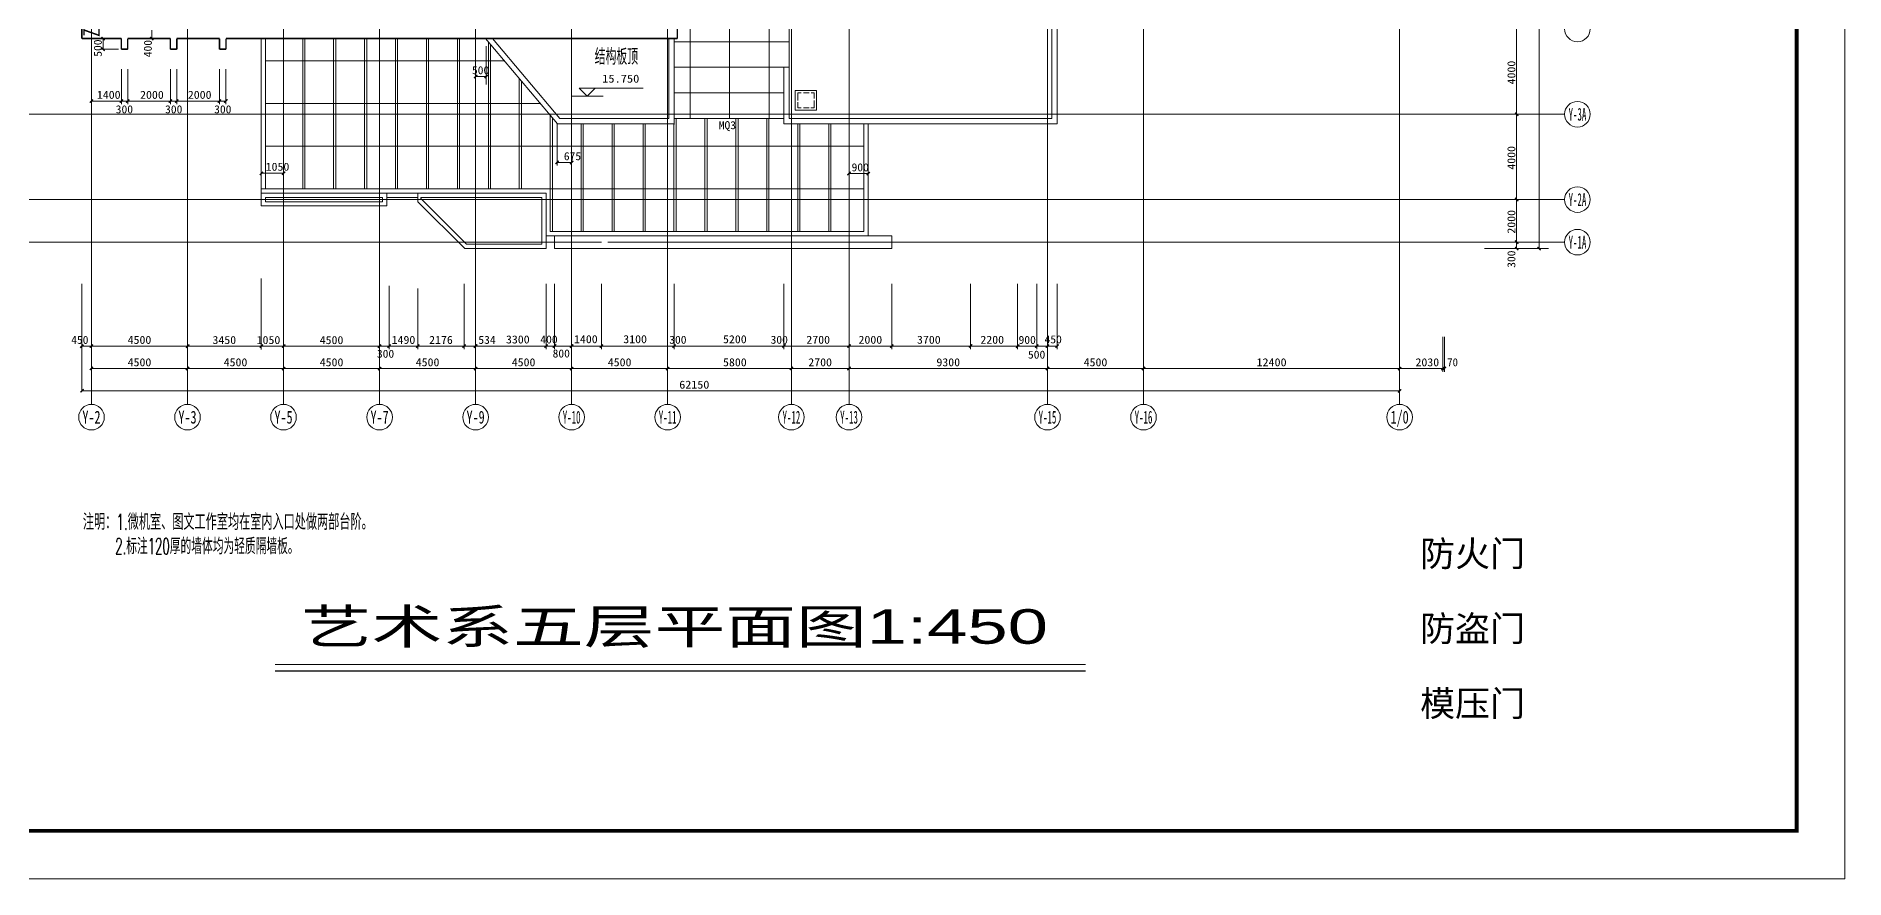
# Model space of a CAD drawing. Extents: x -307567 to 704339, y -10277 to 165507.
# Drawn here: x 619583 to 704339, y -10277 to 29243 of the extents above; entities that cross this region are included whole.
import ezdxf
from ezdxf.enums import TextEntityAlignment as Align

# ---------------------------------------------------------------- set-up
doc = ezdxf.new("R2010")
doc.units = 0
doc.header["$MEASUREMENT"] = 0
for name, color, linetype, lineweight in [('AXIS', 7, 'CONTINUOUS', 5), ('wode', 250, 'CONTINUOUS', 0), ('ziti', 32, 'CONTINUOUS', 0), ('我的', 255, 'CONTINUOUS', 0)]:
    doc.layers.add(name, color=color, linetype=linetype, lineweight=lineweight)
doc.layers.add('JELIBTLTC', color=3, linetype='CONTINUOUS')
doc.styles.add('HZ', font='txt', dxfattribs={"width": 0.7, "height": 5, "bigfont": 'STF:宋体'})
doc.styles.add('JELIBTLZX1', font='arial.ttf', dxfattribs={"width": 0.65})
doc.styles.get("Standard").update_dxf_attribs({"font": 'txt', "height": 3})

msp = doc.modelspace()

# ---------------------------------------------------------------- linework, layer by layer
at = {"layer": 'AXIS', "color": 0}
msp.add_lwpolyline([(704339.14165, 165507.00555), (574079.034, 165507.00555), (574079.034, -10276.53074), (704339.14165, -10276.53074)], close=True, dxfattribs=at)
at = {"layer": 'AXIS', "color": 0, "const_width": 180.29081}
msp.add_lwpolyline([(702085.50657, 163253.37047), (576332.66908, 163253.37047), (576332.66908, -8022.89565), (702085.50657, -8022.89565)], close=True, dxfattribs=at)
at = {"layer": 'wode', "color": 0}
for p, q in [((690009.29717, 19280.47411), (690009.29717, 142430.48326)), ((649174.36065, 14706.69519), (649174.36065, 99323.73888)), ((657674.33624, 14706.69519), (657674.33624, 99323.73888)), ((666974.33624, 14706.69519), (666974.33624, 99323.73888)), ((671474.33624, 14706.69519), (671474.33624, 99323.73888)), ((683474.33624, 14706.69519), (683474.33624, 99323.73888)), ((650226.1917, 95180.47411), (650226.1917, 25380.47373)), ((652076.1795, 95180.47411), (652076.1795, 25380.47373)), ((653926.16729, 95180.47411), (653926.16729, 25380.47373)), ((667174.36065, 25380.47373), (667174.36065, 95060.47594)), ((667424.33624, 25130.47411), (667424.33624, 95180.47411)), ((622174.36065, 14706.69519), (622174.36065, 77580.47258)), ((622174.36065, 14706.69519), (622174.36065, 77580.47258)), ((626674.36065, 14706.69519), (626674.36065, 77580.47258)), ((626674.36065, 14706.69519), (626674.36065, 77580.47258)), ((631174.36065, 14706.69519), (631174.36065, 77580.47258)), ((635674.36065, 14706.69519), (635674.36065, 77580.47258)), ((640174.36065, 14706.69519), (640174.36065, 77580.47258)), ((644674.36065, 14706.69519), (644674.36065, 77580.47258)), ((626674.36065, 14706.69519), (626674.36065, 68330.47411)), ((654874.36065, 27578.55303), (654874.36065, 67831.55291)), ((654974.33624, 11973.90444), (654974.33624, 68330.47411)), ((622566.49932, 29130.47373), (623445.99151, 29130.47373)), ((622574.33624, 29130.47373), (623574.34844, 29130.47373)), ((622716.49932, 28630.47449), (622716.49932, 29130.47373)), ((623874.34844, 29130.47373), (625874.33624, 29130.47373)), ((624847.81036, 29130.47373), (625524.60479, 29130.47373)), ((624997.81036, 29130.47373), (624997.81036, 29530.47449)), ((630123.33526, 29130.47373), (630123.33526, 21278.35276)), ((630323.35967, 29130.47373), (630323.35967, 22079.90038)), ((632072.27325, 29130.47373), (632072.27325, 22079.90038)), ((632172.28545, 29130.47373), (632172.28545, 22079.90038)), ((632172.28545, 29130.47373), (632172.28545, 22079.90038)), ((633522.28545, 29130.47373), (633522.28545, 22079.90038)), ((633622.26104, 29130.47373), (633622.26104, 22079.90038)), ((633622.26104, 29130.47373), (633622.26104, 22079.90038)), ((634972.26104, 29130.47373), (634972.26104, 22079.90038)), ((635072.27325, 29130.47373), (635072.27325, 22079.90038)), ((635072.27325, 29130.47373), (635072.27325, 22079.90038)), ((636422.27325, 29130.47373), (636422.27325, 22079.89923)), ((636522.28545, 29130.47373), (636522.28545, 22079.89923)), ((636522.28545, 29130.47373), (636522.28545, 22079.89923)), ((637872.28545, 29130.47373), (637872.28545, 22079.89923)), ((637972.26104, 29130.47373), (637972.26104, 22079.89923)), ((637972.26104, 29130.47373), (637972.26104, 22079.89923)), ((639322.26104, 29130.47373), (639322.26104, 22079.89923)), ((639422.27325, 29130.47373), (639422.27325, 22079.89923)), ((639422.27325, 29130.47373), (639422.27325, 22079.89923)), ((640644.53887, 29130.47373), (644014.99786, 25130.47411)), ((640772.27325, 28978.86354), (640772.27325, 22079.89923)), ((640872.28545, 28860.18602), (640872.28545, 22079.89923)), ((640872.28545, 28860.18602), (640872.28545, 22079.89923)), ((640970.24688, 29130.47373), (644130.09795, 25380.47373)), ((649224.34844, 25380.47373), (649224.34844, 29130.47373)), ((649474.36065, 29130.47373), (649474.36065, 25098.47414)), ((649474.36065, 28980.47373), (654874.36065, 28980.47373)), ((688959.29717, 25580.47411), (688959.29717, 29580.47373)), ((622566.49932, 28630.47449), (623445.99151, 28630.47449)), ((623574.34844, 28630.47449), (623874.34844, 28630.47449)), ((625874.33624, 28630.47449), (626174.33624, 28630.47449)), ((628174.36065, 28630.47449), (628474.36065, 28630.47449)), ((630323.35967, 28080.80332), (641544.86846, 28080.80332)), ((640174.36065, 27203.05407), (640174.36065, 28773.45125)), ((640672.15118, 27203.05407), (640672.15118, 28773.45125)), ((640672.15118, 28773.45125), (640672.15118, 26968.47422)), ((622174.36065, 26048.96776), (622174.36065, 27691.12513)), ((623574.34844, 26048.96776), (623574.34844, 27691.12513)), ((623874.34844, 26048.96776), (623874.34844, 27691.12513)), ((625874.33624, 26048.96776), (625874.33624, 27691.12513)), ((626174.33624, 26048.96776), (626174.33624, 27691.12513)), ((628174.36065, 26048.96776), (628174.36065, 27691.12513)), ((628474.36065, 26048.96776), (628474.36065, 27691.12513)), ((640174.36065, 27353.05407), (640672.15118, 27353.05407)), ((642222.28545, 27266.0824), (642222.28545, 22079.89923)), ((642322.26104, 27145.80957), (642322.26104, 22079.89923)), ((642322.26104, 27145.80957), (642322.26104, 22079.89923)), ((649474.36065, 27780.47373), (654624.34844, 27780.47373)), ((654624.34844, 27781.55291), (654874.36065, 27781.55291)), ((654624.34844, 25130.47411), (654624.34844, 27780.47373)), ((654874.36065, 25380.47373), (654874.36065, 27578.55303)), ((644647.8836, 26432.10794), (646147.8836, 26432.10794)), ((645397.8836, 26432.10794), (645022.8836, 26807.10794)), ((645022.8836, 26807.10794), (648022.8836, 26807.10794)), ((645772.8836, 26807.10794), (645397.8836, 26432.10794)), ((649474.36065, 26580.47373), (654624.34844, 26580.47373)), ((656152.54669, 26701.5774), (655151.54571, 26701.5774)), ((655151.54571, 26701.5774), (655151.54571, 25773.57714)), ((655273.42071, 26581.57694), (655425.03204, 26581.57694)), ((655273.42071, 26231.22179), (655273.42071, 26581.57694)), ((655538.19122, 26701.5774), (656152.54669, 26701.5774)), ((655538.19122, 26581.57694), (655801.5335, 26581.57694)), ((655901.3626, 26581.57694), (656034.88311, 26581.57694)), ((656034.88311, 26581.57694), (656034.88311, 26320.52233)), ((656152.54669, 25773.57714), (656152.54669, 26701.5774)), ((644143.24493, 25580.47411), (611671.61407, 25580.47411)), ((687909.29717, 25580.47411), (611671.61407, 25580.47411)), ((622174.36065, 26198.96776), (623574.34844, 26198.96776)), ((623574.34844, 26198.96776), (623874.34844, 26198.96776)), ((623874.34844, 26198.96776), (628174.36065, 26198.96776)), ((625874.33624, 26198.96776), (626174.33624, 26198.96776)), ((628174.36065, 26198.96776), (628474.36065, 26198.96776)), ((630323.35967, 26080.80408), (643207.75909, 26080.80408)), ((643672.26104, 25522.11496), (643672.26104, 20080.47392)), ((687909.29717, 25580.47411), (644624.33624, 25580.47411)), ((649474.36065, 25580.47411), (649874.33624, 25580.47411)), ((649474.36065, 25580.47411), (654624.34844, 25580.47411)), ((655151.54571, 25773.57714), (656152.54669, 25773.57714)), ((655273.42071, 25880.8655), (655273.42071, 26146.62706)), ((655273.42071, 25880.8655), (655432.4295, 25880.8655)), ((655538.19122, 25881.57732), (655801.5335, 25881.57732)), ((655886.23809, 25880.8655), (656034.88311, 25880.8655)), ((656034.88311, 26231.22179), (656034.88311, 25880.8655)), ((691209.29717, 25580.47411), (687909.29717, 25580.47411)), ((691209.29717, 25580.47411), (687909.29717, 25580.47411)), ((688959.29717, 21580.47392), (688959.29717, 25580.47411)), ((643772.27325, 25401.84099), (643772.27325, 20080.47392)), ((643772.27325, 25401.84099), (643772.27325, 20080.47392)), ((643997.89581, 25130.47411), (643997.89581, 24436.47463)), ((643997.89581, 23170.14238), (643997.89581, 24892.72425)), ((649474.36065, 25130.47411), (644014.99786, 25130.47411)), ((649224.34844, 25380.47373), (644130.09795, 25380.47373)), ((644674.36065, 23170.14238), (644674.36065, 24892.72425)), ((645122.27325, 25130.47411), (645122.27325, 20080.47392)), ((645222.28545, 25130.47411), (645222.28545, 20080.47392)), ((645222.28545, 25130.47411), (645222.28545, 20080.47392)), ((646572.28545, 25130.47411), (646572.28545, 20080.47392)), ((646672.26104, 25130.47411), (646672.26104, 20080.47392)), ((646672.26104, 25130.47411), (646672.26104, 20080.47392)), ((648022.26104, 25130.47411), (648022.26104, 20080.47392)), ((648122.27325, 25130.47411), (648122.27325, 20080.47392)), ((648122.27325, 25130.47411), (648122.27325, 20080.47392)), ((649472.27325, 25130.47411), (649472.27325, 20080.47392)), ((649474.36065, 25380.47373), (654624.34844, 25380.47373)), ((649572.28545, 25380.47373), (649572.28545, 20080.47392)), ((649572.28545, 25380.47373), (649572.28545, 20080.47392)), ((650922.28545, 25380.47373), (650922.28545, 20080.47392)), ((651022.26104, 25380.47373), (651022.26104, 20080.47392)), ((652372.26104, 25380.47373), (652372.26104, 20080.47392)), ((652472.27325, 25380.47373), (652472.27325, 20080.47392)), ((653822.27325, 25380.47373), (653822.27325, 20080.47392)), ((653922.28545, 25380.47373), (653922.28545, 20080.47392)), ((654624.34844, 25130.47411), (667424.33624, 25130.47411)), ((654874.36065, 25380.47373), (667174.36065, 25380.47373)), ((655272.28545, 25130.47411), (655272.28545, 20080.47392)), ((655372.26104, 25130.47411), (655372.26104, 20080.47392)), ((656722.26104, 25130.47411), (656722.26104, 20080.47392)), ((656822.27325, 25130.47411), (656822.27325, 20080.47392)), ((657674.33624, 22649.29659), (657674.33624, 24723.42379)), ((658372.26104, 25130.47411), (658372.26104, 20080.47392)), ((658572.28545, 25130.47411), (658572.28545, 19880.47411)), ((658572.28545, 22649.29659), (658572.28545, 24723.42379)), ((630323.35967, 24080.8037), (643772.27325, 24080.8037)), ((658372.26104, 24079.89733), (630323.35967, 24079.90076)), ((631174.36065, 22964.45543), (631174.36065, 22228.75254)), ((643997.89581, 23320.14238), (644674.36065, 23320.14238)), ((630123.33526, 22814.45543), (631174.36065, 22814.45543)), ((658372.26104, 22079.89695), (630123.33526, 22079.90095)), ((643673.32305, 22079.89923), (643673.32305, 20080.47392)), ((643673.32305, 22079.89923), (643673.32305, 20080.47392)), ((657674.33624, 22799.29659), (658572.28545, 22799.29659)), ((687909.29717, 21580.47392), (611671.61407, 21580.47335)), ((643474.36065, 21879.47428), (630123.33526, 21879.47599)), ((630123.33526, 21278.35276), (636019.77081, 21278.35276)), ((630323.35967, 21679.73482), (630323.35967, 21478.35257)), ((630323.35967, 21679.73482), (635819.74639, 21679.73482)), ((635819.74639, 21679.47504), (630323.35967, 21678.60872)), ((630323.35967, 21478.35257), (635819.74639, 21478.35257)), ((635819.74639, 21478.35257), (635819.74639, 21679.73482)), ((636019.77081, 21278.35276), (636019.77081, 21879.47542)), ((636019.77081, 21679.73482), (637464.76592, 21679.73482)), ((637464.76592, 21679.73482), (636019.77081, 21679.50708)), ((637464.76592, 21880.47392), (643474.36065, 21880.47392)), ((637464.76592, 21880.47392), (637464.76592, 21480.47373)), ((637464.76592, 21680.47411), (637464.76592, 21679.73482)), ((637467.62237, 21480.54811), (639667.70782, 19280.47411)), ((637609.05303, 21679.47504), (643274.33624, 21680.47411)), ((637609.05303, 21621.96848), (637609.05303, 21679.47504)), ((643274.33624, 21679.47447), (637609.05303, 21679.47504)), ((637609.05303, 21621.96848), (639750.54473, 19480.47449)), ((643274.33624, 21679.47447), (643274.33624, 19480.47449)), ((643474.36065, 21880.47392), (643474.36065, 19280.47411)), ((691209.29717, 21580.47392), (687909.29717, 21580.47392)), ((688959.29717, 19580.47411), (688959.29717, 21580.47392)), ((635670.25909, 16740.92457), (635674.36065, 21080.47411)), ((635670.25909, 16740.92457), (635670.25909, 20683.18102)), ((646074.34844, 19580.47411), (611671.61407, 19580.47411)), ((643874.33624, 19880.47411), (643474.36065, 19880.47411)), ((658372.26104, 20080.47392), (643673.32305, 20080.47392)), ((643874.33624, 19880.47411), (643874.33624, 19280.47411)), ((659674.36065, 19880.47411), (643874.33624, 19880.47411)), ((655124.33624, 19580.47411), (646373.35967, 19580.47411)), ((687909.29717, 19580.47411), (646373.35967, 19580.47411)), ((659674.36065, 19880.47411), (659674.36065, 19280.47411)), ((691209.29717, 19580.47411), (687909.29717, 19580.47411)), ((688959.40704, 19580.47411), (688959.40704, 19280.47411)), ((643474.36065, 19280.47411), (639667.70782, 19280.47411)), ((643274.33624, 19480.47449), (639750.54473, 19480.47449)), ((659674.36065, 19280.47411), (643874.33624, 19280.47411)), ((687459.40704, 19280.47411), (690459.40704, 19280.47411)), ((626674.36065, 14550.7271), (626674.36065, 17872.0154)), ((630123.33526, 14550.7271), (630123.33526, 17872.0154)), ((631174.36065, 14556.69519), (631170.25909, 18184.05001)), ((631174.36065, 14550.7271), (631174.36065, 17872.0154)), ((621724.36065, 12606.69519), (621724.36065, 17620.38614)), ((636124.76348, 14556.69519), (636121.3211, 17526.532)), ((637464.76592, 14556.69519), (637461.4334, 17408.2925)), ((639640.68145, 14556.69519), (639640.68145, 17620.38614)), ((643474.36065, 14559.58025), (643474.36065, 17620.38614)), ((643874.33624, 14559.58025), (643874.33624, 17620.38614)), ((646073.35967, 14556.69519), (646073.35967, 17620.38614)), ((649474.36065, 14562.76056), (649474.36065, 17620.38614)), ((654624.34844, 14562.76056), (654624.34844, 17620.38614)), ((659674.36065, 14562.76056), (659674.36065, 17620.38614)), ((663374.33624, 14562.76056), (663374.33624, 17620.38614)), ((665574.34844, 14556.69519), (665574.34844, 17620.38614)), ((665574.34844, 14562.76056), (665574.34844, 17620.38614)), ((666474.34844, 14556.69519), (666474.34844, 17620.38614)), ((667424.33624, 14556.69519), (667424.33624, 17620.38614)), ((622174.36065, 14556.69405), (622174.36065, 16450.38597)), ((626674.36065, 14556.69519), (626674.36065, 16450.38597)), ((631174.36065, 14556.69519), (631170.25909, 16915.75539)), ((635674.36065, 14556.69519), (635670.25909, 16915.75539)), ((640174.36065, 14556.69519), (640174.36065, 16450.38597)), ((640174.36065, 14559.58025), (640174.36065, 16450.38597)), ((644674.36065, 14556.69519), (644674.36065, 16450.38597)), ((644674.36065, 14559.58025), (644674.36065, 16450.38597)), ((657674.33624, 14562.76056), (657674.33624, 16450.38597)), ((666974.33624, 14556.69519), (666974.33624, 16524.02756)), ((621724.36065, 14706.69405), (622174.36065, 14706.69405)), ((622174.36065, 11973.90444), (622174.36065, 14706.69519)), ((622174.36065, 14706.69519), (631174.1043, 14706.69519)), ((626674.36065, 11973.90444), (626674.36065, 14706.69519)), ((629224.36065, 14706.69519), (635674.36065, 14706.69519)), ((629434.346, 14706.69519), (631174.36065, 14706.69519)), ((631174.36065, 11973.90444), (631174.36065, 14706.69519)), ((635674.36065, 11973.90444), (635674.36065, 14706.69519)), ((635674.36065, 14706.69519), (636124.76348, 14706.69519)), ((636124.76348, 14706.69519), (637464.76592, 14706.69519)), ((637464.76592, 14706.69519), (639640.68145, 14706.69519)), ((639640.68145, 14706.69519), (640174.36065, 14706.69519)), ((640174.36065, 14709.58025), (643474.36065, 14709.58025)), ((640174.36065, 11973.90444), (640174.36065, 14706.69519)), ((640174.36065, 14706.69519), (666974.33624, 14706.69519)), ((643474.36065, 14709.58025), (643874.33624, 14709.58025)), ((643874.33624, 14709.58025), (644674.36065, 14709.58025)), ((644674.36065, 11973.90444), (644674.36065, 14706.69519)), ((644674.36065, 14706.69519), (646073.35967, 14706.69519)), ((649174.36065, 11973.90444), (649174.36065, 14706.69519)), ((657674.33624, 11973.90444), (657674.33624, 14706.69519)), ((665574.34844, 14706.69519), (666474.34844, 14706.69519)), ((666474.34844, 14706.69519), (666974.33624, 14706.69519)), ((666974.33624, 11973.90444), (666974.33624, 14706.69519)), ((666974.33624, 14706.69519), (667424.33624, 14706.69519)), ((671474.33624, 11973.90444), (671474.33624, 14706.69519)), ((683474.33624, 13506.69519), (683474.33624, 15147.91843)), ((683474.33624, 11973.90444), (683474.33624, 14706.69519)), ((685504.35333, 13506.69519), (685504.35333, 15147.91843)), ((685574.33624, 13506.69519), (685574.33624, 15147.91843)), ((622174.36065, 13656.69519), (626674.36065, 13656.69519)), ((626674.36065, 13656.69519), (631174.36065, 13656.69519)), ((631174.36065, 13656.69519), (635674.36065, 13656.69519)), ((635674.36065, 13656.69519), (640174.36065, 13656.69519)), ((640174.36065, 13656.69519), (644674.36065, 13656.69519)), ((644674.36065, 13656.69519), (649174.36065, 13656.69519)), ((649174.36065, 13656.69519), (655474.36065, 13656.69519)), ((655474.36065, 13656.69519), (657674.33624, 13656.69519)), ((657674.33624, 13656.69519), (666974.33624, 13656.69519)), ((666974.33624, 13656.69519), (671474.33624, 13656.69519)), ((671474.33624, 13656.69519), (683474.33624, 13656.69519)), ((683474.33624, 13656.69519), (685574.33624, 13656.69519)), ((685374.34844, 13656.69519), (685574.33624, 13656.69519)), ((621724.36065, 12606.69519), (683474.33624, 12606.69519))]:
    msp.add_line(p, q, dxfattribs=at)
at = {"layer": 'wode', "color": 0, "const_width": 67.5}
for points in [[(649624.36065, 55180.47564), (649624.36065, 29130.47373)], [(649624.36065, 51841.43755), (649624.36065, 29130.47373)], [(649624.36065, 50180.4764), (649624.36065, 29130.47373)], [(649624.36065, 45180.47487), (649624.36065, 29130.47373)], [(621724.36065, 29130.47373), (621724.36065, 33170.47502)], [(649624.36065, 29130.47373), (649624.36065, 31080.47373)], [(621824.33624, 29880.47373), (621824.33624, 29530.47449), (622524.34844, 29280.47373), (622524.34844, 29880.47373), (621824.33624, 29880.47373), (621824.33624, 29280.47373)], [(621724.36065, 29130.47373), (622574.33624, 29130.47373)], [(622174.36065, 29130.47373), (623574.34844, 29130.47373)], [(622641.49932, 29205.47373), (622791.49932, 29055.47373)], [(623574.34844, 29130.47373), (623574.34844, 28630.47449)], [(623874.34844, 29130.47373), (623874.34844, 28630.47449)], [(623874.34844, 29130.47373), (625874.33624, 29130.47373)], [(624922.81036, 29205.47373), (625072.81036, 29055.47373)], [(625874.33624, 29130.47373), (625874.33624, 28630.47449)], [(626174.33624, 29130.47373), (626674.36065, 29130.47373)], [(626174.33624, 29130.47373), (626174.33624, 28630.47449)], [(626174.33624, 29130.47373), (628174.36065, 29130.47373)], [(628174.36065, 29130.47373), (628174.36065, 28630.47449)], [(628474.36065, 29130.47373), (628474.36065, 28630.47449)], [(628474.36065, 29130.47373), (631174.36065, 29130.47373)], [(631174.36065, 29130.47373), (635674.36065, 29130.47373)], [(635674.36065, 29130.47373), (640672.15118, 29130.47373)], [(640124.33624, 29130.47373), (640672.15118, 29130.47373)], [(640672.15118, 29130.47373), (649624.36065, 29130.47373)], [(641184.15069, 29130.47373), (644224.36065, 29130.47373)], [(641184.15069, 29130.47373), (644224.36065, 29130.47373)], [(644624.33624, 29130.47373), (644674.36065, 29130.47373)], [(622641.49932, 28705.47449), (622791.49932, 28555.47449)], [(623574.34844, 28630.47449), (623874.34844, 28630.47449)], [(625874.33624, 28630.47449), (626174.33624, 28630.47449)], [(628174.36065, 28630.47449), (628474.36065, 28630.47449)], [(640099.36065, 27278.05407), (640249.36065, 27428.05407)], [(640597.15118, 27278.05407), (640747.15118, 27428.05407)], [(622099.36065, 26123.96776), (622249.36065, 26273.96776)], [(623499.34844, 26123.96776), (623649.34844, 26273.96776)], [(623799.34844, 26123.96776), (623949.34844, 26273.96776)], [(625799.33624, 26123.96776), (625949.33624, 26273.96776)], [(626099.33624, 26123.96776), (626249.33624, 26273.96776)], [(628099.36065, 26123.96776), (628249.36065, 26273.96776)], [(628399.36065, 26123.96776), (628549.36065, 26273.96776)], [(688884.29717, 25655.47411), (689034.29717, 25505.47411)], [(630066.57256, 22727.33271), (630216.57256, 22877.33271)], [(631099.36065, 22739.45543), (631249.36065, 22889.45543)], [(643922.89581, 23245.14238), (644072.89581, 23395.14238)], [(644599.36065, 23245.14238), (644749.36065, 23395.14238)], [(657599.33624, 22724.29659), (657749.33624, 22874.29659)], [(658497.28545, 22724.29659), (658647.28545, 22874.29659)], [(688884.29717, 21655.47392), (689034.29717, 21505.47392)], [(688884.29717, 19655.47411), (689034.29717, 19505.47411)], [(688884.40704, 19355.47411), (689034.40704, 19205.47411)], [(689934.29717, 19355.47411), (690084.29717, 19205.47411)], [(621649.36065, 14631.69405), (621799.36065, 14781.69434)], [(622099.36065, 14631.69519), (622249.36065, 14781.69548)], [(622099.36065, 14631.69405), (622249.36065, 14781.69434)], [(626605.36651, 14631.69519), (626755.36651, 14781.69548)], [(626605.36651, 14631.69405), (626755.36651, 14781.69434)], [(630068.367, 14631.69519), (630218.367, 14781.69548)], [(631106.35528, 14631.69519), (631256.35528, 14781.69548)], [(635599.36065, 14631.69519), (635749.36065, 14781.69548)], [(636049.76348, 14631.69519), (636199.76348, 14781.69548)], [(637389.76592, 14631.69519), (637539.76592, 14781.69548)], [(639565.68145, 14631.69519), (639715.68145, 14781.69548)], [(640099.36065, 14634.58025), (640249.36065, 14784.58054)], [(640099.36065, 14631.69519), (640249.36065, 14781.69548)], [(643399.36065, 14634.58025), (643549.36065, 14784.58054)], [(643799.33624, 14634.58025), (643949.33624, 14784.58054)], [(644599.36065, 14637.76056), (644749.36065, 14787.76085)], [(644599.36065, 14634.58025), (644749.36065, 14784.58054)], [(644599.36065, 14631.69519), (644749.36065, 14781.69548)], [(645998.35967, 14631.69519), (646148.35967, 14781.69548)], [(649399.36065, 14637.76056), (649549.36065, 14787.76085)], [(654549.34844, 14637.76056), (654699.34844, 14787.76085)], [(657599.33624, 14637.76056), (657749.33624, 14787.76085)], [(659599.36065, 14637.76056), (659749.36065, 14787.76085)], [(663299.33624, 14637.76056), (663449.33624, 14787.76085)], [(665499.34844, 14631.69519), (665649.34844, 14781.69548)], [(666399.34844, 14631.69519), (666549.34844, 14781.69548)], [(666899.33624, 14631.69519), (667049.33624, 14781.69548)], [(667349.33624, 14631.69519), (667499.33624, 14781.69548)], [(622099.36065, 13581.69519), (622249.36065, 13731.69519)], [(626599.36065, 13581.69519), (626749.36065, 13731.69519)], [(631099.36065, 13581.69519), (631249.36065, 13731.69519)], [(635599.36065, 13581.69519), (635749.36065, 13731.69519)], [(640099.36065, 13581.69519), (640249.36065, 13731.69519)], [(644599.36065, 13581.69519), (644749.36065, 13731.69519)], [(649099.36065, 13581.69519), (649249.36065, 13731.69519)], [(654899.33624, 13581.69519), (655049.33624, 13731.69519)], [(657599.33624, 13581.69519), (657749.33624, 13731.69519)], [(666899.33624, 13581.69519), (667049.33624, 13731.69519)], [(671399.33624, 13581.69519), (671549.33624, 13731.69519)], [(683399.33624, 13581.69519), (683549.33624, 13731.69519)], [(683399.33624, 13581.69519), (683549.33624, 13731.69519)], [(685429.35333, 13581.69519), (685579.35333, 13731.69519)], [(685499.33624, 13581.69519), (685649.33624, 13731.69519)], [(621660.34698, 12543.69547), (621810.34698, 12693.69547)], [(683399.33624, 12531.69519), (683549.33624, 12681.69519)]]:
    msp.add_lwpolyline(points, dxfattribs=at)
at = {"layer": 'wode', "color": 0}
for centre in [(691809.29717, 29580.47373), (691809.29717, 25580.47411), (691809.29717, 25580.47411), (691809.29717, 21580.47392), (691809.29717, 19580.47411), (622174.36065, 11373.90444), (626674.36065, 11373.90444), (631174.36065, 11373.90444), (635674.36065, 11373.90444), (640174.36065, 11373.90444), (644674.36065, 11373.90444), (649174.36065, 11373.90444), (654974.33624, 11373.90444), (657674.33624, 11373.90444), (666974.33624, 11373.90444), (671474.33624, 11373.90444), (683474.33624, 11373.90444)]:
    msp.add_circle(centre, 600, dxfattribs=at)
at = {"layer": '我的', "color": 0, "linetype": 'ByBlock', "lineweight": 20}
msp.add_line((630788.67834, -225.48642), (668761.57684, -225.48642), dxfattribs=at)
at = {"layer": '我的', "color": 0, "linetype": 'ByBlock', "lineweight": 30}
msp.add_line((630788.67834, -525.48642), (668761.57684, -525.48642), dxfattribs=at)

# ---------------------------------------------------------------- texts
at = {"layer": 'AXIS', "color": 0, "char_height": 1200, "width": 8327.3438066, "attachment_point": 1}
for s, insert in [('{\\fSimHei|b0|i0|c134|p2;\\C5;防火门}', (684436.93019, 5575.48032)), ('{\\fSimHei|b0|i0|c134|p2;\\C5;防盗门}', (684436.93019, 2061.37869)), ('{\\fSimHei|b0|i0|c134|p2;\\C5;模压门}', (684436.93019, -1452.72294))]:
    msp.add_mtext(s, dxfattribs=dict(at, insert=insert))
at = {"layer": 'JELIBTLTC', "color": 0, "lineweight": 0, "style": 'JELIBTLZX1', "width": 1.5}
msp.add_text('艺术系五层平面图1:450', height=1620, dxfattribs=at).set_placement((631986.87435, 748.18334))
at = {"layer": 'wode', "color": 0}
for s, width, p, p2 in [('500', 0.925713, (622656.47735, 28277.47461), (622656.47735, 29087.4737)), ('400', 0.925715, (625002.24151, 28253.11815), (625002.24151, 29063.11838)), ('4000', 0.934737, (688899.31182, 26980.47449), (688899.31182, 28090.47472)), ('4000', 0.934737, (688899.31182, 22980.47373), (688899.31182, 24090.47396)), ('2000', 0.934737, (688899.31182, 19980.47373), (688899.31182, 21090.47396)), ('300', 0.925715, (688899.38506, 18380.47411), (688899.38506, 19190.47434))]:
    msp.add_text(s, height=375, rotation=90, dxfattribs=dict(at, width=width)).set_placement(p, p2, align=Align.FIT)
for s, height, width, p, p2 in [('500', 375, 0.925698, (640004.36553, 27458.05475), (640814.35088, 27458.05475)), ('  15.750 ', 375, 0.888506, (645526.89971, 27062.10863), (648136.88506, 27062.10863)), ('1400', 375, 0.986654, (622428.36456, 26303.9673), (623538.34991, 26303.9673)), ('2000', 375, 0.934755, (624452.33917, 26303.9673), (625562.36114, 26303.9673)), ('2000', 375, 0.934725, (626690.36407, 26303.9673), (627800.34942, 26303.9673)), ('300', 375, 0.925698, (623310.85967, 25624.13561), (624120.84503, 25624.13561)), ('300', 375, 0.925739, (625623.81133, 25624.43888), (626433.83331, 25624.43888)), ('300', 375, 0.925698, (627923.83575, 25624.43888), (628733.8211, 25624.43888)), ('Y-3A', 600, 0.378412, (691393.06182, 25280.47411), (692225.56915, 25280.47411)), ('Y-3A', 600, 0.378412, (691393.06182, 25280.47411), (692225.56915, 25280.47411)), ('MQ3', 375, 0.810022, (651569.34356, 24880.47449), (652379.36553, 24880.47449)), ('675', 375, 0.809985, (644309.90753, 23425.14193), (645119.89288, 23425.14193)), ('1050', 375, 0.986686, (630336.68975, 22931.5777), (631446.71172, 22931.5777)), ('900', 375, 0.925698, (657793.35479, 22904.29728), (658603.34014, 22904.29728)), ('Y-2A', 600, 0.378412, (691393.06182, 21280.47392), (692225.56915, 21280.47392)), ('Y-1A', 600, 0.416254, (691393.06182, 19280.47411), (692225.56915, 19280.47411)), ('450', 375, 0.864023, (621224.33624, 14811.69445), (622034.35821, 14811.69445)), ('4500', 375, 0.887988, (623869.36797, 14811.69559), (624979.35333, 14811.69559)), ('3450', 375, 0.845703, (627843.85528, 14805.72693), (628953.84063, 14805.72693)), ('1050', 375, 0.986686, (629914.00909, 14805.72693), (631024.03106, 14805.72693)), ('4500', 375, 0.887988, (632869.36797, 14801.69575), (633979.35333, 14801.69575)), ('300', 375, 0.925698, (635549.92217, 14161.19425), (636359.90753, 14161.19425)), ('1490', 375, 0.934755, (636239.75372, 14811.69559), (637349.77569, 14811.69559)), ('2176', 375, 0.887988, (637997.7127, 14811.69559), (639107.69805, 14811.69559)), ('534', 375, 0.810022, (640303.34014, 14811.69559), (641113.36211, 14811.69559)), ('3300', 375, 0.887988, (641598.2254, 14831.02467), (642708.21075, 14831.02467)), ('400', 375, 0.925698, (643208.71124, 14831.02352), (644018.69659, 14831.02352)), ('800', 375, 0.925739, (643783.84551, 14173.28035), (644593.86749, 14173.28035)), ('1400', 375, 0.986686, (644785.94512, 14844.58305), (645895.9671, 14844.58305)), ('3100', 375, 0.986686, (647095.23467, 14844.58248), (648205.25665, 14844.58248)), ('300', 375, 0.925698, (649249.36065, 14817.76096), (650059.346, 14817.76096)), ('5200', 375, 0.887988, (651769.36797, 14841.69571), (652879.35333, 14841.69571)), ('300', 375, 0.925739, (653999.33624, 14817.76096), (654809.35821, 14817.76096)), ('2700', 375, 0.887988, (655674.31182, 14817.76096), (656784.29717, 14817.76096)), ('2000', 375, 0.934725, (658119.35577, 14817.76096), (659229.34112, 14817.76096)), ('3700', 375, 0.888018, (660859.346, 14817.76096), (661969.36797, 14817.76096)), ('2200', 375, 0.887988, (663829.35333, 14817.76096), (664939.33868, 14817.76096)), ('900', 375, 0.925698, (665619.35577, 14811.69559), (666429.34112, 14811.69559)), ('500', 375, 0.925698, (666060.71319, 14121.0644), (666870.69854, 14121.0644)), ('450', 375, 0.863984, (666838.06915, 14836.36047), (667648.0545, 14836.36047)), ('4500', 375, 0.887988, (623869.36797, 13761.69588), (624979.35333, 13761.69588)), ('4500', 375, 0.887988, (628369.36797, 13761.69588), (629479.35333, 13761.69588)), ('4500', 375, 0.887988, (632869.36797, 13761.69588), (633979.35333, 13761.69588)), ('4500', 375, 0.887988, (637369.36797, 13761.69588), (638479.35333, 13761.69588)), ('4500', 375, 0.887988, (641869.36797, 13761.69588), (642979.35333, 13761.69588)), ('4500', 375, 0.887988, (646369.36797, 13761.69588), (647479.35333, 13761.69588)), ('5800', 375, 0.887988, (651769.36797, 13761.69588), (652879.35333, 13761.69588)), ('2700', 375, 0.887988, (655765.68145, 13761.69588), (656875.6668, 13761.69588)), ('9300', 375, 0.888018, (661769.34356, 13761.69588), (662879.36553, 13761.69588)), ('4500', 375, 0.888018, (668669.34356, 13761.69588), (669779.36553, 13761.69588)), ('12400', 375, 0.940015, (676769.34356, 13761.69588), (678179.36553, 13761.69588)), ('2030', 375, 0.887988, (684219.35577, 13761.69588), (685329.34112, 13761.69588)), ('70', 375, 0.906641, (685703.35235, 13761.69588), (686213.3377, 13761.69588)), ('62150', 375, 0.902391, (649719.35577, 12711.69588), (651129.34112, 12711.69588)), ('Y-2', 600, 0.531555, (621749.11651, 11073.90444), (622599.60479, 11073.90444)), ('Y-3', 600, 0.531555, (626249.11651, 11073.90444), (627099.60479, 11073.90444)), ('Y-5', 600, 0.531555, (630749.11651, 11073.90444), (631599.60479, 11073.90444)), ('Y-7', 600, 0.531555, (635249.11651, 11073.90444), (636099.60479, 11073.90444)), ('Y-9', 600, 0.531555, (639749.11651, 11073.90444), (640599.60479, 11073.90444)), ('Y-10', 600, 0.438162, (644258.08868, 11073.90444), (645090.596, 11073.90444)), ('Y-11', 600, 0.462504, (648758.08868, 11073.90444), (649590.596, 11073.90444)), ('Y-12', 600, 0.416254, (654558.10088, 11073.90444), (655390.60821, 11073.90444)), ('Y-13', 600, 0.416254, (657258.10088, 11073.90444), (658090.60821, 11073.90444)), ('Y-15', 600, 0.416254, (666558.10088, 11073.90444), (667390.60821, 11073.90444)), ('Y-16', 600, 0.416254, (671058.10088, 11073.90444), (671890.60821, 11073.90444)), ('1/0', 600, 0.65425, (683049.0921, 11073.90444), (683899.617, 11073.90444))]:
    msp.add_text(s, height=height, dxfattribs=dict(at, width=width)).set_placement(p, p2, align=Align.FIT)
at = {"layer": 'ziti', "color": 0, "style": 'HZ'}
for s, width, p, p2 in [('结构板顶', 0.476807, (645756.14776, 27903.43706), (647790.52276, 27903.43706)), ('注明：1.微机室、图文工作室均在室内入口处做两部台阶。', 0.489821, (621771.41876, 6088.91527), (635355.79376, 6088.91527)), ('2.标注120厚的墙体均为轻质隔墙板。', 0.488459, (623286.17706, 4946.91507), (631883.05206, 4946.91507))]:
    msp.add_text(s, height=750, dxfattribs=dict(at, width=width)).set_placement(p, p2, align=Align.FIT)

doc.saveas('drawing.dxf')
